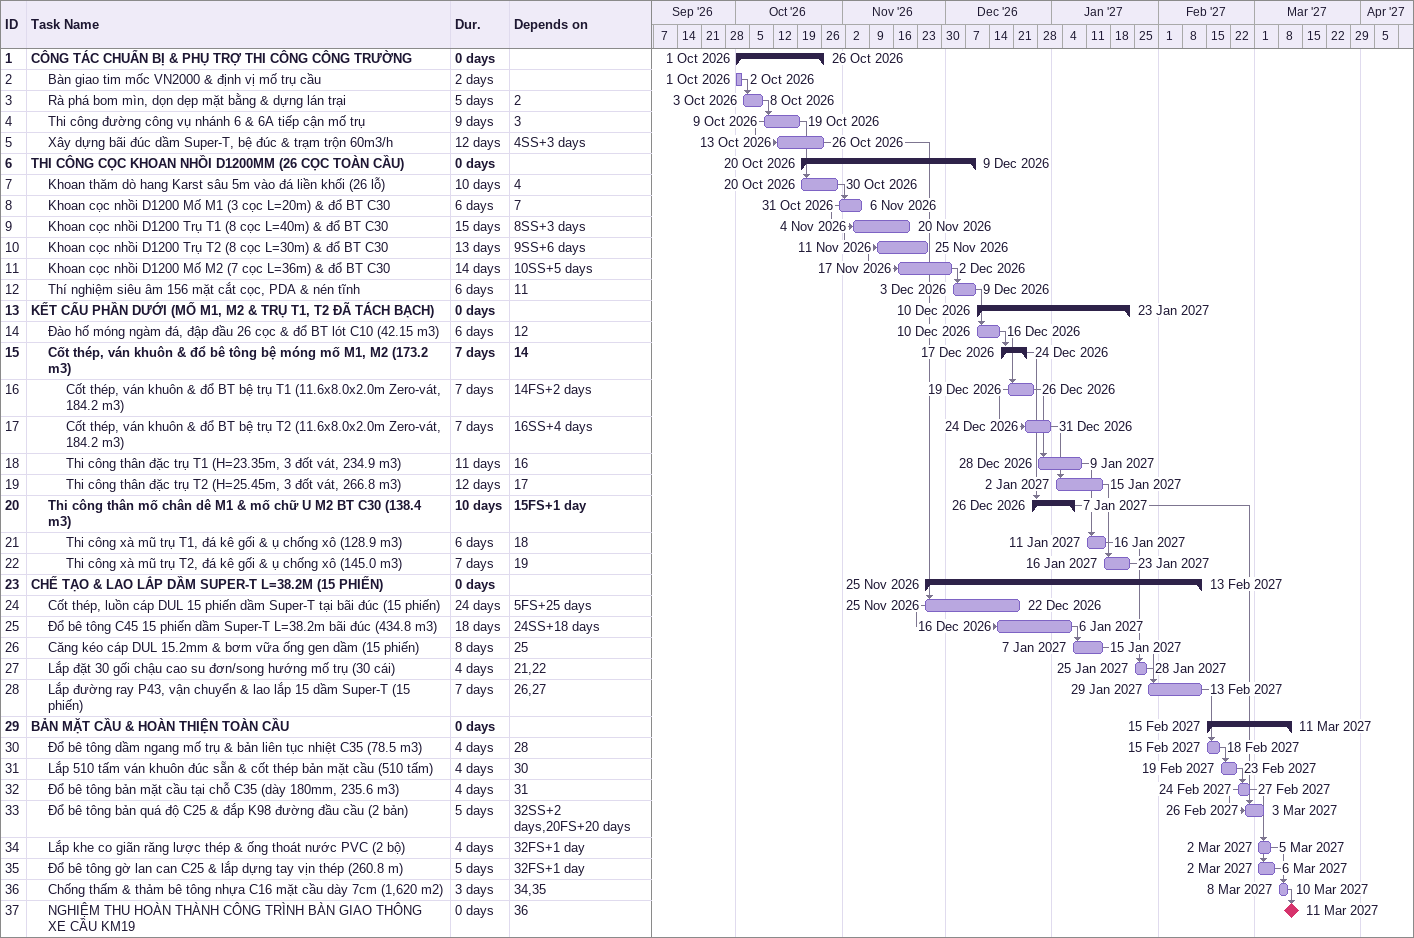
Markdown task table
| ID | Level | Task | Duration | Start | Finish | Predecessors |
|---|---|---|---|---|---|---|
| 1 | 1 | **CÔNG TÁC CHUẨN BỊ & PHỤ TRỢ THI CÔNG CÔNG TRƯỜNG** | 0d | 2026-10-01 | 2026-10-26 |  |
| 2 | 2 | Bàn giao tim mốc VN2000 & định vị mố trụ cầu | 2d | 2026-10-01 | 2026-10-02 |  |
| 3 | 2 | Rà phá bom mìn, dọn dẹp mặt bằng & dựng lán trại | 5d | 2026-10-03 | 2026-10-08 | 2 |
| 4 | 2 | Thi công đường công vụ nhánh 6 & 6A tiếp cận mố trụ | 9d | 2026-10-09 | 2026-10-19 | 3 |
| 5 | 2 | Xây dựng bãi đúc dầm Super-T, bệ đúc & trạm trộn 60m3/h | 12d | 2026-10-13 | 2026-10-26 | 4SS+3d |
| 6 | 1 | **THI CÔNG CỌC KHOAN NHỒI D1200MM (26 CỌC TOÀN CẦU)** | 0d | 2026-10-20 | 2026-12-09 |  |
| 7 | 2 | Khoan thăm dò hang Karst sâu 5m vào đá liền khối (26 lỗ) | 10d | 2026-10-20 | 2026-10-30 | 4 |
| 8 | 2 | Khoan cọc nhồi D1200 Mố M1 (3 cọc L=20m) & đổ BT C30 | 6d | 2026-10-31 | 2026-11-06 | 7 |
| 9 | 2 | Khoan cọc nhồi D1200 Trụ T1 (8 cọc L=40m) & đổ BT C30 | 15d | 2026-11-04 | 2026-11-20 | 8SS+3d |
| 10 | 2 | Khoan cọc nhồi D1200 Trụ T2 (8 cọc L=30m) & đổ BT C30 | 13d | 2026-11-11 | 2026-11-25 | 9SS+6d |
| 11 | 2 | Khoan cọc nhồi D1200 Mố M2 (7 cọc L=36m) & đổ BT C30 | 14d | 2026-11-17 | 2026-12-02 | 10SS+5d |
| 12 | 2 | Thí nghiệm siêu âm 156 mặt cắt cọc, PDA & nén tĩnh | 6d | 2026-12-03 | 2026-12-09 | 11 |
| 13 | 1 | **KẾT CẤU PHẦN DƯỚI (MỐ M1, M2 & TRỤ T1, T2 ĐÃ TÁCH BẠCH)** | 0d | 2026-12-10 | 2027-01-23 |  |
| 14 | 2 | Đào hố móng ngàm đá, đập đầu 26 cọc & đổ BT lót C10 (42.15 m3) | 6d | 2026-12-10 | 2026-12-16 | 12 |
| 15 | 2 | **Cốt thép, ván khuôn & đổ bê tông bệ móng mố M1, M2 (173.2 m3)** | 7d | 2026-12-17 | 2026-12-24 | 14 |
| 16 | 3 | Cốt thép, ván khuôn & đổ BT bệ trụ T1 (11.6x8.0x2.0m Zero-vát, 184.2 m3) | 7d | 2026-12-19 | 2026-12-26 | 14FS+2d |
| 17 | 3 | Cốt thép, ván khuôn & đổ BT bệ trụ T2 (11.6x8.0x2.0m Zero-vát, 184.2 m3) | 7d | 2026-12-24 | 2026-12-31 | 16SS+4d |
| 18 | 3 | Thi công thân đặc trụ T1 (H=23.35m, 3 đốt vát, 234.9 m3) | 11d | 2026-12-28 | 2027-01-09 | 16 |
| 19 | 3 | Thi công thân đặc trụ T2 (H=25.45m, 3 đốt vát, 266.8 m3) | 12d | 2027-01-02 | 2027-01-15 | 17 |
| 20 | 2 | **Thi công thân mố chân dê M1 & mố chữ U M2 BT C30 (138.4 m3)** | 10d | 2026-12-26 | 2027-01-07 | 15FS+1d |
| 21 | 3 | Thi công xà mũ trụ T1, đá kê gối & ụ chống xô (128.9 m3) | 6d | 2027-01-11 | 2027-01-16 | 18 |
| 22 | 3 | Thi công xà mũ trụ T2, đá kê gối & ụ chống xô (145.0 m3) | 7d | 2027-01-16 | 2027-01-23 | 19 |
| 23 | 1 | **CHẾ TẠO & LAO LẮP DẦM SUPER-T L=38.2M (15 PHIẾN)** | 0d | 2026-11-25 | 2027-02-13 |  |
| 24 | 2 | Cốt thép, luồn cáp DUL 15 phiến dầm Super-T tại bãi đúc (15 phiến) | 24d | 2026-11-25 | 2026-12-22 | 5FS+25d |
| 25 | 2 | Đổ bê tông C45 15 phiến dầm Super-T L=38.2m bãi đúc (434.8 m3) | 18d | 2026-12-16 | 2027-01-06 | 24SS+18d |
| 26 | 2 | Căng kéo cáp DUL 15.2mm & bơm vữa ống gen dầm (15 phiến) | 8d | 2027-01-07 | 2027-01-15 | 25 |
| 27 | 2 | Lắp đặt 30 gối chậu cao su đơn/song hướng mố trụ (30 cái) | 4d | 2027-01-25 | 2027-01-28 | 21, 22 |
| 28 | 2 | Lắp đường ray P43, vận chuyển & lao lắp 15 dầm Super-T (15 phiến) | 7d | 2027-01-29 | 2027-02-13 | 26, 27 |
| 29 | 1 | **BẢN MẶT CẦU & HOÀN THIỆN TOÀN CẦU** | 0d | 2027-02-15 | 2027-03-11 |  |
| 30 | 2 | Đổ bê tông dầm ngang mố trụ & bản liên tục nhiệt C35 (78.5 m3) | 4d | 2027-02-15 | 2027-02-18 | 28 |
| 31 | 2 | Lắp 510 tấm ván khuôn đúc sẵn & cốt thép bản mặt cầu (510 tấm) | 4d | 2027-02-19 | 2027-02-23 | 30 |
| 32 | 2 | Đổ bê tông bản mặt cầu tại chỗ C35 (dày 180mm, 235.6 m3) | 4d | 2027-02-24 | 2027-02-27 | 31 |
| 33 | 2 | Đổ bê tông bản quá độ C25 & đắp K98 đường đầu cầu (2 bản) | 5d | 2027-02-26 | 2027-03-03 | 32SS+2d, 20FS+20d |
| 34 | 2 | Lắp khe co giãn răng lược thép & ống thoát nước PVC (2 bộ) | 4d | 2027-03-02 | 2027-03-05 | 32FS+1d |
| 35 | 2 | Đổ bê tông gờ lan can C25 & lắp dựng tay vịn thép (260.8 m) | 5d | 2027-03-02 | 2027-03-06 | 32FS+1d |
| 36 | 2 | Chống thấm & thảm bê tông nhựa C16 mặt cầu dày 7cm (1,620 m2) | 3d | 2027-03-08 | 2027-03-10 | 34, 35 |
| 37 | 2 | NGHIỆM THU HOÀN THÀNH CÔNG TRÌNH BÀN GIAO THÔNG XE CẦU KM19 | 0d | 2027-03-11 | 2027-03-11 | 36 |
